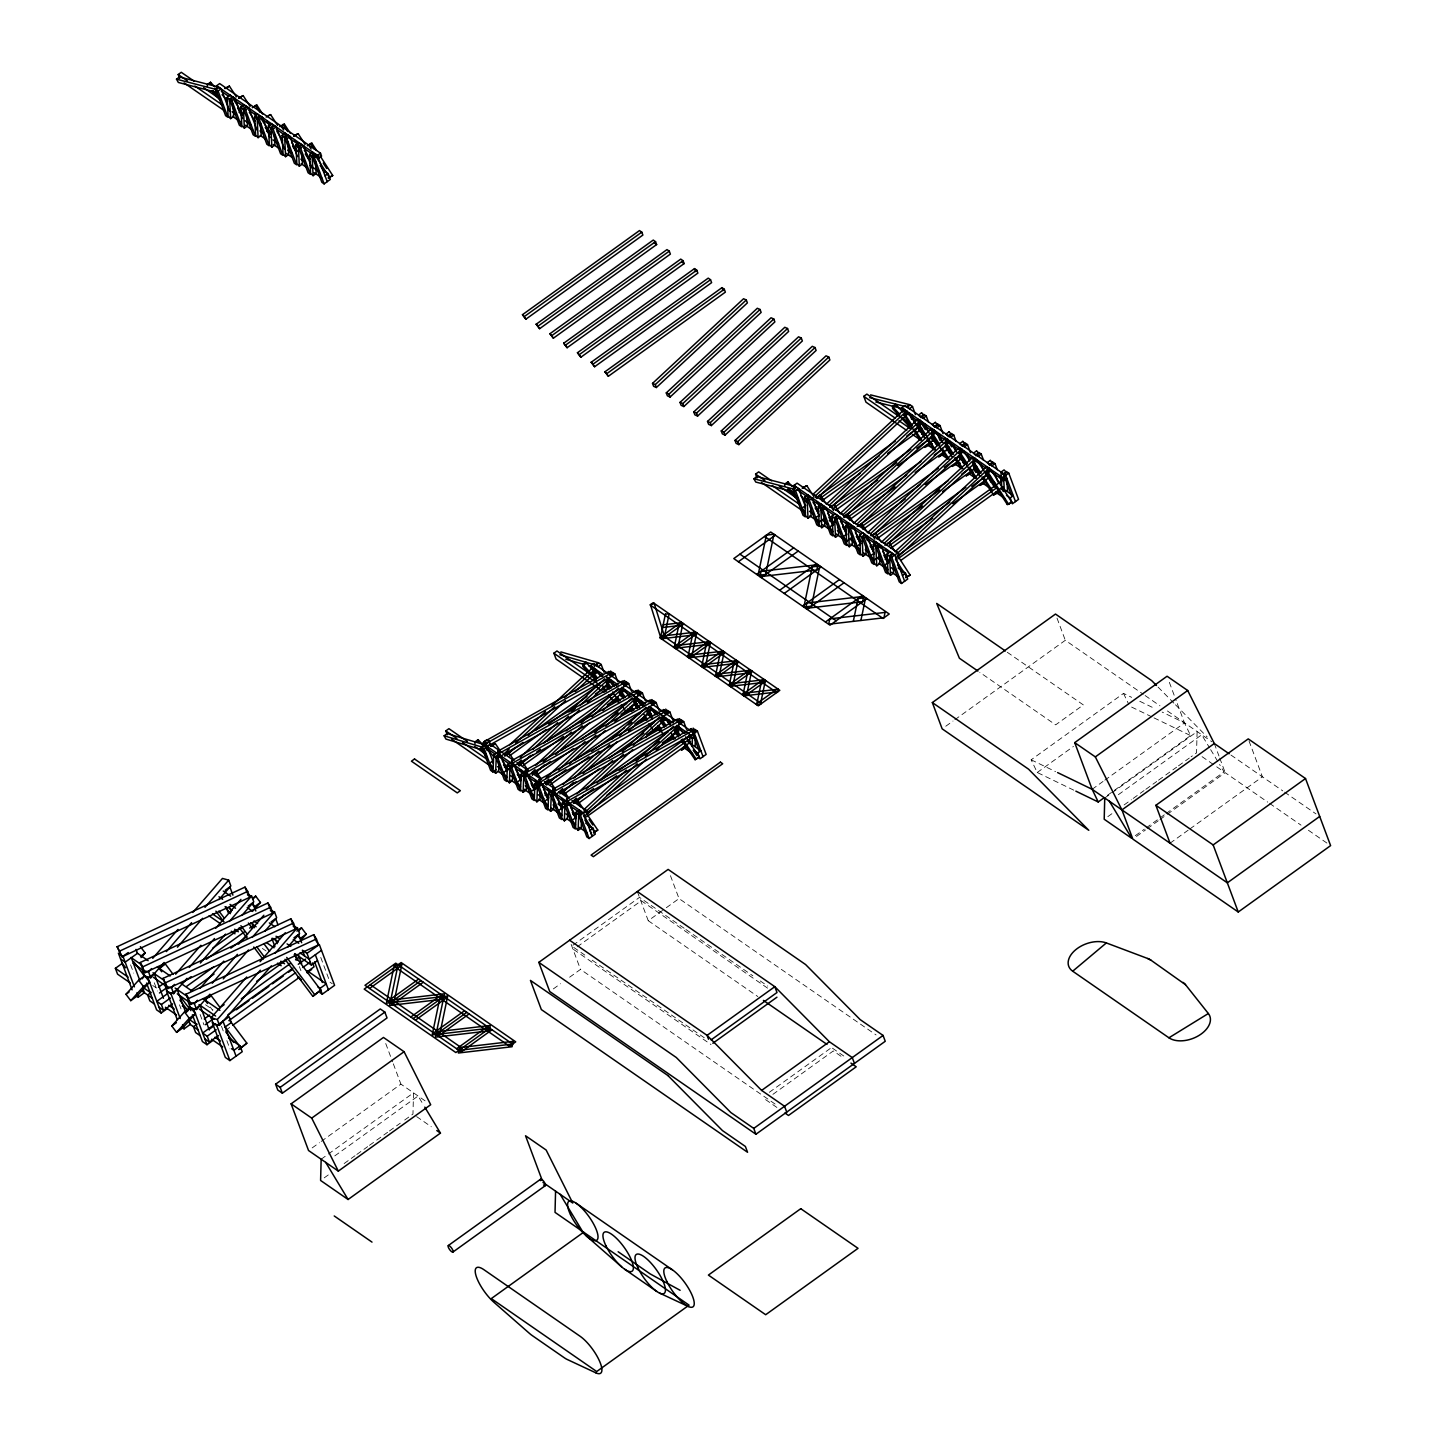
<?xml version="1.0" encoding="UTF-8"?>
<svg xmlns="http://www.w3.org/2000/svg" width="1446" height="1446" viewBox="0 0 1446 1446"><rect width="100%" height="100%" fill="white"/><g stroke="black" fill="none" stroke-linecap="round" stroke-linejoin="round"><path stroke-width="0.75" stroke-dasharray="5 3.75" d="M225.63 1030.383L231.053 1026.497M577.207 946.805L641.283 900.75L767.609 988.16M312.173 1147.907L319.421 1142.702M321.229 1141.4L400.904 1084.12L425.305 1100.984M553.33 988.919L560.578 983.714M569.634 977.207L580.497 969.398L777.912 1106.009M637.325 891.549L648.242 920.704L664.545 908.992M666.353 907.69L679.024 898.581L876.077 1034.938M321.157 1159.222L326.579 1155.318M328.387 1154.016L413.52 1092.833L412.96 1114.071L402.096 1121.879M334.785 1155.896L418.093 1096.014L423.678 1105.286M945.774 726.235L953.022 721.03M954.83 719.728L1065.304 640.307L1143.28 694.261M324.211 1177.857L329.652 1173.953M344.148 1163.542L355.011 1155.734M356.819 1154.432L367.682 1146.624M369.489 1145.322L374.93 1141.418M376.737 1140.117L387.6 1132.29M389.426 1130.989L400.289 1123.18M1073.818 790.185L1037.234 772.489L1031.161 759.801L1123.524 693.411L1131.658 697.352M1037.234 772.489L1073.456 746.443M1092.146 789.299L1103.009 781.473M1104.816 780.171L1184.509 722.892L1176.917 702.611M1107.275 795.463L1190.582 735.58L1184.509 722.892L1162.15 712.083M1104.744 798.011L1110.185 794.107M1111.992 792.806L1197.107 731.622L1196.565 752.86L1191.124 756.764M1118.391 794.667L1201.698 734.785L1209.525 747.781M1107.817 816.647L1113.257 812.742M1124.12 804.934L1131.368 799.728M1133.176 798.427L1144.039 790.601M1145.847 789.299L1156.71 781.491M1158.535 780.189L1163.958 776.285M1165.765 774.984L1176.628 767.175M1178.454 765.874L1189.317 758.066M769.308 1092.308L831.54 1047.555M772.905 1094.351L833.312 1050.935L843.886 1058.237M1135.309 835.68L1144.364 829.173M1146.172 827.871L1164.283 814.839M1166.109 813.538L1224.057 771.893L1219.574 764.464M1136.466 836.475L1145.521 829.95M1147.329 828.648L1158.192 820.84M1159.999 819.539L1165.44 815.634M1167.247 814.333L1225.196 772.67L1267.726 802.114M1170.049 843.199L1188.16 830.185M1189.968 828.883L1262.412 776.809L1248.241 738.888M1139.791 701.274L1154.016 708.16M1131.622 707.076L1151.956 716.909M1153.998 717.885L1190.582 735.58M1031.161 759.801L1055.544 771.604M1145.124 695.544L1159.981 705.829M1167.41 710.962L1211.947 741.798M1230.944 755.047L1282.747 790.872M1284.59 792.155L1316.005 813.899M1202.06 756.656L1214.893 765.549M1216.719 766.814L1224.057 771.893M1269.588 803.398L1301.02 825.142M1308.413 830.257L1326.904 843.054M1007.247 652.254L1083.361 704.925L1055.652 724.844L979.773 672.336M684.103 928.224L639.512 897.37L571.785 946.064L584.78 955.065M685.964 929.525L752.842 975.797M760.271 980.948L767.699 986.082M648.242 920.704L757.849 996.565M832.462 1048.187L845.639 1057.315M592.209 960.198L647.953 998.77M649.814 1000.054L705.54 1038.626M573.556 949.426L711.034 1044.572M765.585 1099.611L777.912 1108.16M329.995 982.159L332.291 983.75M262.359 948.413L266.046 950.962M416.629 1116.601L431.288 1126.759M205.531 1004.735L212.905 1009.814M152.734 985.485L156.439 988.052M1158.065 687.085L1173.917 703.19M1175.508 704.798L1207.193 736.972M210.176 1007.012L212.833 1010.537M1210.645 749.624L1218.472 762.602M1123.524 693.411L1128.73 704.292M1214.297 743.515L1218.978 756.005M1219.755 758.102L1225.196 772.67M1169.344 682.313L1176.158 700.587M1057.008 618.093L1065.304 640.307M670.456 875.661L679.024 898.581M571.152 944.401L580.497 969.398M385.739 1043.542L392.571 1061.798M393.33 1063.822L400.904 1084.12M320.759 957.451L329.218 980.099M299.394 966.615L300.931 970.736M221.473 1026.226L223.769 1032.39M226.859 1040.632L229.932 1048.856M200.09 1014.477L203.94 1024.78M179.485 1004.807L181.021 1008.91M154.27 982.774L157.343 990.998M130.592 964.843L133.665 973.086"/><path stroke-width="1.5" d="M321.157 1159.222L320.596 1180.46L348.088 1199.493L440.452 1133.104L424.799 1107.13M555.571 1191.143L555.029 1212.381L582.521 1231.414L560.162 1194.324M1104.744 798.011L1104.202 819.249L1131.694 838.282L1109.335 801.174M207.356 86.344L207.411 84.446L210.501 82.241L214.839 86.923M210.429 84.121L210.501 82.241M227.655 108.197L227.709 106.317M474.957 743.786L475.011 741.888L478.102 739.683L483.994 746.046M478.03 741.563L478.102 739.683M492.652 762.837L492.706 760.958M596.168 673.348L585.847 662.232L582.774 664.437L582.72 666.317L595.987 680.614M585.793 664.112L585.847 662.232M784.762 485.928L784.835 484.03L787.907 481.825L792.263 486.507M787.853 483.705L787.907 481.825M805.061 507.781L805.115 505.901M902.919 412.164L895.67 404.356L892.58 406.579L892.525 408.459L909.914 427.203M895.598 406.254L895.67 404.356M495.617 773.285L496.213 757.903L499.286 755.698L496.755 752.95L493.682 755.174L493.086 770.537L495.617 773.285L498.707 771.061L499.033 762.277M509.372 782.792L509.968 767.428L513.041 765.205L510.51 762.476L507.419 764.681L506.841 780.045L509.372 782.792L512.444 780.569L512.697 773.99M523.127 792.3L523.705 776.936L526.778 774.713L524.247 771.983L521.175 774.188L520.578 789.57L523.127 792.3L526.199 790.094L526.525 781.31M536.864 801.825L537.46 786.443L540.533 784.238L538.002 781.491L534.912 783.714L534.333 799.078L536.864 801.825L539.936 799.602L540.189 793.023M550.619 811.333L551.197 795.969L554.288 793.746L551.739 791.016L548.667 793.221L548.07 808.585L550.619 811.333L553.691 809.127L554.035 800.343M564.356 820.84L564.952 805.476L568.025 803.271L565.494 800.524L562.422 802.729L561.825 818.111L564.356 820.84L567.447 818.635L567.7 812.037M578.111 830.365L578.707 814.984L581.78 812.779L579.25 810.031L576.159 812.254L575.58 827.618L578.111 830.365L581.184 828.142L581.527 819.358M606.995 688.658L607.338 679.873M620.84 695.978L621.093 689.38M623.371 698.707L623.533 694.315M637.126 708.233L637.288 703.841M650.863 717.74L651.025 713.348M678.355 736.773L678.789 725.784M689.579 743.533L689.905 734.767M692.11 746.281L692.453 737.496M695.11 746.263L695.436 737.478M398.066 964.771L389.625 1005.44L443.326 999.168M393.981 1002.313L401.861 964.319L394.27 965.205L386.389 1003.199L447.682 996.041L439.819 1034.017M440.09 996.927L432.209 1034.902L489.724 1028.196L455.851 1052.543L364.193 989.1L401.138 962.548L515.716 1041.843L509.552 1046.253L394.975 966.976M853.303 621.364L858.038 598.572L865.63 597.686L860.894 620.479M152.734 958.337L177.966 929.435M192.806 912.426L222.467 878.427L228.685 880.144L230.854 885.964L218.979 899.575M164.085 962.494L150.746 977.785L148.577 971.965L151.541 968.567M166.38 951.558L191.595 922.656M204.952 907.347L228.685 880.144M177.442 947.184L202.657 918.282M175.653 974.188L200.886 945.286M215.707 928.278L240.94 899.376M187.004 978.346L173.647 993.655L171.496 987.817L174.46 984.419M189.299 967.41L214.514 938.508M229.354 921.5L251.604 895.996L247.465 894.857M200.361 963.036L225.576 934.134M241.898 915.426L253.773 901.834L251.604 895.996M200.054 988.341L223.787 961.138M238.626 944.148L263.859 915.228M209.923 994.197L196.566 1009.507L194.397 1003.669L197.361 1000.27M212.201 983.262L237.433 954.36M252.255 937.37L274.523 911.848L270.366 910.709M223.262 978.906L248.495 949.986M264.817 931.278L276.674 917.686L274.523 911.848M271.396 965.856L219.485 1025.359L213.267 1023.641L211.098 1017.803L246.706 977.008M260.063 961.698L285.278 932.797M219.485 1025.359L217.316 1019.538L260.334 970.212M275.174 953.221L297.424 927.717L293.285 926.561M287.718 947.148L299.593 933.538L297.424 927.717M141.057 957.559L145.178 953.004L140.389 946.642M125.965 994.288L138.671 980.189L144.835 975.761L149.625 982.141L136.9 996.222L130.755 1000.65L125.965 994.288L129.037 992.064M142.015 978.906L144.835 975.761M130.755 1000.65L143.461 986.57L149.625 982.141M173.159 974.387L165.206 963.795L160.434 967.898M252.851 899.231L255.671 896.104L260.461 902.467L253.393 910.293M171.785 1025.991L184.51 1011.911L190.655 1007.482L195.445 1013.845L182.738 1027.943L176.575 1032.372L171.785 1025.991L176.412 1022.683M186.426 1012.182L190.655 1007.482M176.575 1032.372L189.281 1018.273L195.445 1013.845M209.327 997.397L211.026 995.517L220.316 1007.88M298.671 930.935L301.491 927.808L306.281 934.17L300.623 940.442M246.832 1043.181L238.97 1049.489L246.832 1043.181L229.589 1020.225M285.025 959.294L312.86 996.366L320.723 990.058L294.207 954.758M320.723 990.058L312.86 996.366M652.526 383.389L743.551 298.744L746.299 299.973L747.383 302.883L656.357 387.528L653.61 386.299L652.526 383.389L655.273 384.6L656.357 387.528M655.273 384.6L746.299 299.973M666.281 392.896L757.306 308.269L760.036 309.48L761.138 312.408L670.094 397.035L667.365 395.806L666.281 392.896L669.01 394.107L670.094 397.035M669.01 394.107L760.036 309.48M680.018 402.404L771.061 317.777L773.791 319.006L774.875 321.916L683.85 406.543L681.12 405.332L680.018 402.404L682.765 403.633L683.85 406.543M682.765 403.633L773.791 319.006M693.773 411.929L784.798 327.284L787.546 328.513L788.63 331.441L697.605 416.068L694.857 414.839L693.773 411.929L696.52 413.14L697.605 416.068M696.52 413.14L787.546 328.513M707.528 421.437L798.554 336.81L801.283 338.021L802.367 340.949L711.342 425.576L708.612 424.347L707.528 421.437L710.257 422.666L711.342 425.576M710.257 422.666L801.283 338.021M721.265 430.944L812.29 346.317L815.038 347.546L816.122 350.456L725.097 435.083L722.349 433.872L721.265 430.944L724.012 432.173L725.097 435.083M724.012 432.173L815.038 347.546M735.02 440.47L826.046 355.824L828.793 357.054L829.877 359.982L738.852 444.609L736.104 443.38L735.02 440.47L737.749 441.681L738.852 444.609M737.749 441.681L828.793 357.054M509.733 744.798L545.485 711.559M551.992 705.503L592.625 667.727L595.372 668.938L596.457 671.866L575.327 691.513M504.347 753.583L509.209 749.046M515.716 742.991L554.722 706.733M564.482 697.659L595.372 668.938M507.058 754.993L515.174 747.419M528.188 735.345L565.567 700.587M520.235 757.343L557.614 722.584M568.983 711.992L604.753 678.752M521.337 760.072L518.084 763.09L519.168 766.019L530.555 755.427M532.724 749.48L568.477 716.24M579.864 705.666L609.109 678.463L610.194 681.373L587.438 702.539M543.551 743.334L579.322 710.094M812.923 494.369L903.949 409.742L906.696 410.971L907.781 413.881L816.755 498.509L815.671 495.598L812.923 494.369L814.008 497.297M815.671 495.598L906.696 410.971M535.598 765.332L571.369 732.092M581.111 723.018L618.508 688.26M531.839 772.598L535.092 769.579M543.208 762.024L582.232 725.747M591.974 716.692L622.865 687.971L623.949 690.899L602.819 710.546M534.55 774.008L544.292 764.952M555.68 754.36L589.805 722.62M920.433 420.479L829.408 505.106L826.678 503.895L917.704 419.268L920.433 420.479L921.518 423.407L832.119 506.516M546.1 777.876L585.106 741.599M594.866 732.544L632.245 697.785M548.829 779.087L545.576 782.123L546.678 785.033L556.421 775.978M558.59 770.031L595.969 735.273M605.729 726.199L636.62 697.478L637.704 700.406L614.948 721.572M569.435 763.886L605.187 730.628M843.163 514.631L934.188 429.986L935.273 432.914L844.247 517.541L843.163 514.631L840.415 513.402L931.441 428.775L934.188 429.986M563.09 784.365L598.861 751.125M611.857 739.033L646 707.293M559.331 791.631L562.584 788.612M573.954 778.038L609.724 744.78M619.484 735.707L650.357 707.004L651.441 709.914L628.685 731.08M562.042 793.041L573.429 782.467M583.172 773.393L617.315 741.653M947.925 439.512L856.9 524.139L854.17 522.91L945.196 438.283L947.925 439.512L949.01 442.422L859.611 525.549M576.846 793.872L612.598 760.632M622.358 751.559L659.738 716.8M573.086 801.138L576.339 798.12M586.082 789.064L623.479 754.288M633.221 745.232L664.112 716.511L665.196 719.439L645.693 737.568M575.797 802.548L583.913 794.993M596.927 782.901L632.679 749.661M961.68 449.019L870.655 533.646L867.907 532.435L958.951 447.808L961.68 449.019L962.765 451.947L874.993 533.556M626.353 770.14L584.094 809.435L586.823 810.664L587.907 813.574L646.434 759.168M636.113 761.084L673.493 726.326M586.823 810.664L637.216 763.813M645.35 756.258L677.849 726.037L678.933 728.947M656.177 750.113L677.324 730.465M975.435 458.527L884.41 543.172L881.662 541.943L972.688 457.316L975.435 458.527L976.52 461.455M887.121 544.582L974.893 462.973M986.443 466.823L895.417 551.45L898.147 552.679L899.231 555.607L990.257 470.962L989.172 468.052L986.443 466.823L987.528 469.751M898.147 552.679L989.172 468.052M1072.697 971.206L1106.353 942.937L1147.672 958.499A23.931 14.966 -20.5 0 1 1150.962 960.198L1185.503 984.69L1208.35 1013.519A23.931 14.966 -20.5 0 1 1199.132 1035.372A23.931 14.966 -20.5 0 1 1168.928 1037.794L1072.697 971.206A23.931 14.966 -20.5 0 1 1075.553 949.859A23.931 14.966 -20.5 0 1 1106.353 942.937M176.502 79.168L179.575 76.963L218.129 86.977L215.056 89.182L176.502 79.168L178.328 82.458L216.882 92.472L215.056 89.182M753.908 478.753L756.981 476.547L795.535 486.561L792.462 488.766L753.908 478.753L755.752 482.042L794.306 492.056L792.462 488.766M444.139 735.797L447.212 733.592L484.302 744.654L481.229 746.877L444.139 735.797L445.928 739.087L483.018 750.149L481.229 746.877M179.647 78.409L178.201 74.523L181.274 72.3L194.288 81.283M217.677 88.712L216.593 85.802L219.665 83.579L320.488 153.186L321.572 156.114L318.481 158.319L303.823 148.197M215.797 89.453L218.093 91.044L227.908 117.271L225.612 115.68L215.797 89.453L218.888 87.248L221.166 88.839L229.48 111.035M218.093 91.044L221.166 88.839M229.39 86.109L224.961 88.513L229.39 86.109L236.349 96.882M230.619 118.626L228.088 116.023L227.167 97.352L230.239 95.129L232.788 97.75L229.697 99.955L230.619 118.626L233.692 116.421L233.077 103.967M229.553 98.979L231.848 100.551L241.645 126.796L239.367 125.206L229.553 98.979L232.625 96.755L234.921 98.346L242.458 118.518M231.848 100.551L234.921 98.346M243.145 95.617L238.698 98.021L243.145 95.617L250.104 106.389M244.374 128.152L241.825 125.531L240.922 106.859L243.994 104.654L246.525 107.257L243.452 109.462L244.374 128.152L247.447 125.929L246.941 115.553M243.308 108.486L245.585 110.077L255.4 136.304L253.104 134.713L243.308 108.486L246.38 106.281L248.676 107.854L256.972 130.05M245.585 110.077L248.676 107.854M256.9 105.124L252.454 107.546L256.9 105.124L262.684 114.107M258.111 137.659L255.581 135.056L254.659 116.385L257.731 114.162L260.28 116.764L257.189 118.988L258.111 137.659L261.202 135.436L260.587 123M257.045 117.994L259.34 119.584L269.155 145.811L266.859 144.239L257.045 117.994L260.135 115.788L262.413 117.379L269.968 137.551M259.34 119.584L262.413 117.379M277.596 125.422L270.637 114.65L266.191 117.054M271.866 147.167L269.336 144.564L268.414 125.892L271.486 123.669L274.017 126.29L270.944 128.495L271.866 147.167L274.939 144.962L274.433 134.586M270.8 127.519L273.095 129.11L282.892 155.337L280.596 153.746L270.8 127.519L273.872 125.296L276.168 126.887L284.464 149.083M273.095 129.11L276.168 126.887M284.392 124.157L279.946 126.561L284.392 124.157L290.176 133.14M285.603 156.692L283.073 154.089L282.151 135.4L285.242 133.195L287.772 135.797L284.699 138.003L285.603 156.692L288.694 154.469L288.079 142.015M284.537 137.027L286.832 138.617L296.647 164.844L294.351 163.253L284.537 137.027L287.627 134.821L289.923 136.394L297.46 156.584M286.832 138.617L289.923 136.394M298.129 133.665L293.701 136.087L298.129 133.665L305.088 144.455M299.358 166.2L296.828 163.597L295.906 144.925L298.979 142.702L301.527 145.305L298.436 147.528L299.358 166.2L302.431 163.994L301.925 153.619M298.292 146.534L300.587 148.125L310.384 174.351L308.106 172.779L298.292 146.534L301.364 144.329L303.66 145.919L311.956 168.116M300.587 148.125L303.66 145.919M311.884 143.19L307.438 145.594L311.884 143.19L316.511 150.366M313.113 175.707L310.565 173.104L309.661 154.433L312.734 152.228L315.264 154.83L312.191 157.036L313.113 175.707L316.186 173.502L315.571 161.048M322.53 169.76L328.115 173.61L330.284 179.449L324.139 183.877L321.843 182.286L312.047 156.06L315.12 153.836L317.415 155.427L327.212 181.654M312.047 156.06L314.324 157.65L320.488 153.186M325.025 175.816L328.115 173.61M332.725 175.526L328.296 177.93L332.725 175.526L320 155.752M522.512 314.668L639.494 230.565L641.789 232.155L642.874 235.065L525.892 319.168L522.512 314.668L525.892 319.168M524.79 316.24L641.789 232.155M536.249 324.175L653.249 240.072L655.544 241.663L656.629 244.573L539.629 328.676L536.249 324.175L539.629 328.676M538.545 325.766L655.544 241.663M550.004 333.683L666.986 249.598L669.281 251.17L670.384 254.098L553.384 338.183L550.004 333.683L553.384 338.183M552.282 335.273L669.281 251.17M563.741 343.208L680.741 259.105L683.036 260.696L684.121 263.606L567.121 347.709L563.741 343.208L567.121 347.709M566.037 344.781L683.036 260.696M577.496 352.716L694.496 268.613L696.773 270.203L697.876 273.113L580.876 357.216L577.496 352.716L580.876 357.216M579.792 354.306L696.773 270.203M591.251 362.223L708.233 278.138L710.528 279.711L711.613 282.639L594.631 366.724L591.251 362.223L594.631 366.724M593.529 363.814L710.528 279.711M604.988 371.749L721.988 287.646L724.283 289.236L725.368 292.146L608.368 376.249L604.988 371.749L608.368 376.249M607.284 373.321L724.283 289.236M757.053 477.993L755.607 474.107L758.68 471.884L771.694 480.867M132.128 989.859L118.391 953.149L122.982 956.33L128.26 952.534M130.285 982.955L117.578 974.17L115.391 968.332L121.554 963.904L123.181 965.024M447.284 734.785L445.82 730.899L448.911 728.676L467.383 741.437M225.215 890.23L229.842 886.904L232.914 895.146M795.101 488.296L793.999 485.386L797.089 483.163L897.894 552.77L898.978 555.698L895.905 557.903M985.359 467.781L902.991 410.736L901.906 407.826L904.979 405.603L1005.657 475.318L1015.472 501.563L1012.381 503.786L1010.194 497.948L1006.488 495.382M140.551 956.312L145.178 953.004M793.221 489.037L795.517 490.628L805.314 516.855L803.018 515.264L793.221 489.037L796.294 486.832M795.517 490.628L798.59 488.423L805.386 506.57M912.498 406.525L909.426 408.748L907.13 407.157L910.221 404.952L912.498 406.525L915.517 414.604M920.18 440.217L903.949 415.074L907.022 412.869L908.395 412.67L924.627 437.813M806.814 485.675L802.367 488.097L806.814 485.675L812.598 494.659M903.949 415.074L908.395 412.67M808.025 518.21L805.494 515.607L804.572 496.936L807.663 494.713L810.194 497.334L807.121 499.539L808.025 518.21L811.116 516.005L810.7 507.709M806.958 498.563L809.254 500.135L819.069 526.38L816.773 524.79L806.958 498.563L810.049 496.34M252.598 898.309L255.671 896.104M809.254 500.135L812.345 497.93L819.123 516.095M926.253 416.05L923.181 418.256L920.885 416.665L923.958 414.46L926.253 416.05L928.513 422.105M165.206 963.795L159.042 968.224L161.699 971.766M820.569 495.201L816.122 497.605L820.569 495.201L826.353 504.184M143.497 974.839L148.07 978.02L154.234 973.592L163.47 998.282M248.134 906.082L252.761 902.774L255.834 910.998M805.693 505.485L802.042 508.106L805.422 512.607L803.126 511.016M818.49 496.285L895.273 441.102M924.645 435.373L917.686 424.6L920.759 422.377L922.132 422.178L929.091 432.95M917.686 424.6L922.132 422.178M820.786 497.876L879.295 455.815M906.714 436.114L919.511 426.913M260.461 902.467L254.297 906.895L251.911 903.714M487.157 750.619L483.886 741.87L486.959 739.665L489.254 741.238L490.339 744.166L484.175 748.594L481.898 747.004L484.97 744.78M483.777 746.281L482.693 743.352L485.766 741.147M591.667 668.721L590.583 665.793L593.673 663.587L633.926 691.477M821.87 500.786L860.262 473.185M887.681 453.484L920.596 429.824M738.364 561.753L775.309 535.183M483.886 741.87L486.163 743.461L489.254 741.238M821.78 527.736L819.249 525.115L818.328 506.443L821.4 504.238L823.949 506.841L820.858 509.046L821.78 527.736L824.853 525.513L824.347 515.138M135.96 995.571L138.256 997.162L144.401 992.733L142.865 988.612M601.175 664.491L598.102 666.696L595.806 665.124L598.879 662.901L601.175 664.491L604.085 672.263M820.713 508.07L823.009 509.661L832.806 535.888L830.528 534.297L820.713 508.07L823.786 505.865M596.385 678.807L592.643 673.312L595.716 671.107L596.927 670.637L600.668 676.132M495.345 743.66L491.062 746.335L495.345 743.66L500.334 750.98M592.643 673.312L596.927 670.637M151.234 992.408L147.637 994.993L149.806 1000.831L154.397 1004.012M158.464 987.22L163.868 983.334M212.598 948.305L241.482 927.537M823.009 509.661L826.082 507.438L832.878 525.603M940.008 425.558L936.918 427.781L934.622 426.19L937.713 423.967L940.008 425.558L943.009 433.637M819.448 514.993L815.797 517.614L819.177 522.133L824.654 518.174M834.071 504.473L910.853 449.29M947.672 459.25L931.441 434.107L935.887 431.703L942.846 442.476M834.306 504.708L829.859 507.13L834.306 504.708L840.108 513.692M931.441 434.107L935.887 431.703M834.541 507.383L896.683 462.702M916.8 448.242L933.248 436.421M159.44 992.986L166.652 987.799M206.362 959.258L244.266 932.001M249.67 928.115L253.285 925.53M607.591 673.276L610.664 671.071L613.212 673.818L610.122 676.023M835.625 510.293L877.668 480.072M897.785 465.63L934.333 439.349M681.301 622.16L659.756 637.65L758.282 705.829L779.828 690.338L653.194 602.711L650.122 604.934L776.755 692.562M495.635 756.511L497.93 758.102L506.66 781.436L504.365 779.846L495.635 756.511L498.725 754.306M167.628 993.565L156.801 1001.337L161.374 1004.518L163.561 1010.356L172.58 1003.867M182.069 983.19L191.089 976.701M230.8 948.16L247.031 936.484M835.535 537.243L832.986 534.64L832.083 515.969L835.155 513.746L837.686 516.349L834.613 518.572L835.535 537.243L838.608 535.02L838.102 524.645M493.285 760.542L489.634 763.163L493.014 767.681L490.718 766.091M535.327 730.32L599.313 684.338M662.051 639.24L683.596 623.75M497.93 758.102L501.003 755.897L506.823 771.441M614.93 673.999L611.839 676.222L609.561 674.631L612.634 672.426L614.93 673.999L617.84 681.789M177.189 1019.52L166.398 990.691L170.989 993.872L177.153 989.444L185.612 1012.092M271.053 921.952L275.662 918.626L277.975 924.807M834.469 517.578L836.746 519.168L846.561 545.395L844.265 543.823L834.469 517.578L837.541 515.372M508.377 752.932L523 742.413M548.594 724.03L586.986 696.43M756.71 574.424L793.655 547.871M610.14 688.314L606.398 682.819L609.471 680.614L610.664 680.162L614.405 685.639M509.082 753.167L504.817 755.842L509.082 753.167L514.071 760.506M606.398 682.819L610.664 680.162M161.374 1004.518L170.411 998.029M186.642 986.353L213.719 966.886M836.746 519.168L839.837 516.963L846.615 535.11M953.745 435.065L950.673 437.288L948.377 435.698L951.45 433.493L953.745 435.065L956.005 441.12M509.462 755.842L546.028 729.561M571.622 711.179L575.273 708.54M595.39 694.08L608.188 684.898M853.845 523.217L848.061 514.234L843.614 516.638L920.939 461.437M952.137 454.406L945.178 443.633L948.269 441.41L949.624 441.211L956.583 451.983M833.203 524.5L829.534 527.139L832.914 531.64L830.637 530.049M945.178 443.633L949.624 441.211M761.283 577.605L798.228 551.053M481.898 747.004L490.61 770.338L492.905 771.929L495.978 769.706M848.278 516.891L906.787 474.848M934.206 455.129L941.509 449.887M190.637 990.89L214.098 974.026M146.57 983.081L156.584 1009.832L161.157 1013.013L167.32 1008.585M621.346 682.801L624.419 680.578L626.949 683.325L623.877 685.531M849.38 519.819L895.074 486.959M915.191 472.499L948.088 448.856M673.511 647.175L695.056 631.667M509.39 766.037L511.685 767.609L520.397 790.944L518.102 789.353L509.39 766.037L512.462 763.813M623.298 684.139L626.371 681.934L628.667 683.524L631.577 691.296M849.272 546.751L846.741 544.148L845.82 525.476L848.91 523.253L851.441 525.874L848.35 528.079L849.272 546.751L852.363 544.546L851.839 534.17M508.865 768.748L503.389 772.688L506.769 777.189L504.473 775.598M547.257 741.147L613.068 693.845M675.788 648.748L697.352 633.258M511.685 767.609L514.758 765.404L520.578 780.948M625.594 685.729L628.667 683.524M848.206 527.103L850.501 528.676L860.316 554.921L858.02 553.33L848.206 527.103L851.296 524.88L852.797 528.929M522.133 762.44L533.086 754.559M536.755 751.938L540.406 749.299M566.001 730.899L597.071 708.576M619.015 692.797L622.666 690.176L630.113 695.327M623.895 697.84L620.135 692.345L624.419 689.67L629.408 696.99M620.135 692.345L624.419 689.67M522.837 762.693L518.572 765.35L522.837 762.693L527.826 770.013M850.501 528.676L853.574 526.471L860.37 544.636M967.501 444.591L964.41 446.796L962.132 445.223L965.205 443L967.501 444.591L970.519 452.652M523.217 765.368L563.434 736.448M607.302 704.907L616.448 698.346M861.798 523.741L857.351 526.145L861.798 523.741L867.6 532.724M975.164 478.283L958.933 453.14L963.379 450.718L969.182 459.701M846.94 534.026L843.289 536.647L846.669 541.147L852.146 537.207M861.563 523.506L938.346 468.323M613.809 702.16L616.882 699.936L612.616 702.611L613.809 702.16L608.82 694.821M958.933 453.14L963.379 450.718M296.882 931.134L301.491 927.808M862.033 526.416L920.524 484.356M944.292 467.275L960.74 455.454M211.026 995.517L204.88 999.945L207.519 1003.47M635.083 692.309L638.174 690.104L640.705 692.833L637.632 695.056M190.854 1010.664L189.318 1006.561L193.909 1009.724L200.054 1005.295L209.29 1030.004M293.954 937.803L298.581 934.478L301.654 942.72M863.117 529.326L905.16 499.105M925.277 484.645L961.843 458.364M687.248 656.683L708.793 641.193M779.611 590.293L816.556 563.723M523.127 775.544L525.422 777.135L534.152 800.469L531.857 798.879L523.127 775.544L526.217 773.339M863.027 556.276L860.497 553.655L859.575 534.984L862.647 532.779L865.178 535.381L862.105 537.587L863.027 556.276L866.1 554.053L865.702 545.757M520.777 779.575L517.126 782.196L520.506 786.696L518.228 785.124M560.994 750.655L626.805 703.352M689.543 658.273L711.089 642.783M306.281 934.17L300.117 938.599L297.731 935.417M525.422 777.135L528.495 774.911L534.315 790.474M642.422 693.032L639.349 695.237L637.053 693.664L640.126 691.441L642.422 693.032L645.332 700.804M861.961 536.611L864.256 538.201L874.053 564.428L871.757 562.837L861.961 536.611L865.033 534.405L867.293 540.461M539.521 769.326L550.492 761.446M581.581 739.105L618.129 712.824M637.632 707.347L633.89 701.852L638.156 699.177L643.163 706.516M784.202 593.456L821.147 566.904M536.593 772.2L532.309 774.875L536.593 772.2L541.581 779.521M633.89 701.852L638.156 699.177M864.256 538.201L867.329 535.978L874.125 554.143M981.238 454.098L978.165 456.321L975.869 454.731L978.96 452.508L981.238 454.098L983.515 460.153M181.78 1027.275L184.076 1028.865L190.239 1024.437L188.685 1020.316M536.972 774.875L573.52 748.594M621.057 714.432L635.68 703.913M626.371 712.137L630.637 709.462L626.371 712.137L621.364 704.798M860.695 543.533L857.044 546.172L860.424 550.673L858.129 549.082M875.318 533.032L948.431 480.47M979.647 473.42L972.688 462.648L975.761 460.443L977.135 460.244L994.523 487.175M875.553 533.249L871.107 535.671L875.553 533.249L881.337 542.232M972.688 462.648L977.135 460.244M875.788 535.924L939.755 489.941M961.698 474.161L969.019 468.902M197.072 1024.111L193.457 1026.714L195.644 1032.552L200.217 1035.716M204.284 1018.924L209.706 1015.038M220.533 1007.247L224.148 1004.663M256.629 981.31L287.302 959.258M648.838 701.816L651.911 699.611L654.442 702.358L651.369 704.564M876.872 538.834L922.566 505.992M942.684 491.532L975.58 467.889M701.003 666.19L722.548 650.7M536.882 785.051L539.177 786.642L547.889 809.977L545.612 808.386L536.882 785.051L539.954 782.846M650.79 703.172L653.881 700.967L656.159 702.539L659.069 710.329M205.26 1024.69L212.472 1019.502M241.355 998.752L290.086 963.723M295.508 959.837L299.105 957.234M876.782 565.784L874.234 563.181L873.312 544.509L876.403 542.286L878.933 544.889L875.86 547.112L876.782 565.784L879.855 563.579L879.349 553.203M536.358 787.763L530.881 791.703L534.261 796.222L531.965 794.631M574.749 760.18L640.56 712.878M703.298 667.781L724.844 652.291M304.6 956.023L302.413 950.185L307.004 953.348L319.313 944.509L334.586 985.341L322.259 994.179L319.964 992.607M539.177 786.642L542.25 784.437L548.07 799.981M653.086 704.762L656.159 702.539M875.698 546.118L877.993 547.709L887.808 573.935L885.512 572.363L875.698 546.118L878.788 543.913L880.289 547.944M549.625 781.473L566.073 769.652M591.667 751.251L624.564 727.591M628.233 724.97L631.884 722.349M652.634 718.698L647.645 711.378L651.911 708.703L655.653 714.197M550.33 781.708L546.064 784.383L550.33 781.708L555.318 789.046M647.645 711.378L651.911 708.703M215.255 1023.967L202.621 1033.059L207.212 1036.222L209.381 1042.06L218.418 1035.571M227.89 1014.893L292.869 968.187M298.274 964.301L305.504 959.114M877.993 547.709L881.084 545.504L887.862 563.651M994.993 463.624L991.92 465.829L989.624 464.238L992.697 462.033L994.993 463.624L997.252 469.661M209.254 1029.227L212.851 1026.642M236.313 1009.778L248.947 1000.686M252.562 998.102L268.811 986.425M272.408 983.822L283.235 976.05M288.658 972.146L292.273 969.561M550.709 784.383L589.1 756.8M634.794 723.94L649.417 713.438M228.504 1037.921L240.036 1045.892L242.223 1051.73L229.896 1060.587L225.323 1057.406L212.237 1022.412L216.81 1025.575L229.137 1016.737L231.306 1022.557L225.16 1026.985M321.5 950.329L309.173 959.186L299.973 952.824M874.432 553.041L870.781 555.68L874.161 560.18L879.656 556.24M889.073 542.539L965.838 487.356M986.425 472.173L990.872 469.751L1011.748 502.069L1008.675 504.293L1007.302 504.491L986.425 472.173L990.872 469.751M895.092 551.757L889.308 542.774L884.862 545.178M802.53 606.145L839.475 579.593M889.525 545.431L949.859 502.069M971.784 486.308L988.251 474.487M207.212 1036.222L216.231 1029.733M228.866 1020.659L295.635 972.652M302.865 967.464L310.077 962.277M890.628 548.359L932.67 518.138M952.769 503.678L989.335 477.397M294.785 953.565L311.36 965.024L317.524 960.596M714.74 675.716L736.303 660.226M807.103 609.308L844.048 582.756M982.882 483.253L979.81 485.458L984.256 483.054L982.882 483.253L991.992 489.634M550.637 794.577L552.914 796.15L561.644 819.484L559.349 817.912L550.637 794.577L553.71 792.354M890.519 575.291L887.989 572.688L887.067 554.017L890.14 551.812L892.688 554.414L889.597 556.62L890.519 575.291L893.592 573.086L893.194 564.79M1000.975 472.137L1004.066 469.914L1006.597 472.517L1003.524 474.74L1000.975 472.137L1001.807 488.73M665.124 714.071L668.197 711.866L665.666 709.118M232.842 1025.196L299.629 977.189M306.841 972.001L314.071 966.814L312.607 962.928M548.287 798.59L544.618 801.229L547.998 805.729L545.72 804.139M588.504 769.688L654.315 722.385M717.035 677.288L738.581 661.798M192.39 1014.785L202.404 1041.554L206.995 1044.717L213.14 1040.289M307.04 972.797L311.667 969.471M552.914 796.15L556.005 793.944L561.807 809.507M669.914 712.065L666.841 714.27L664.545 712.679L667.618 710.474L669.914 712.065L673.547 721.789M898.093 568.061L905.521 573.194L907.708 579.033L901.545 583.461L899.267 581.87L889.453 555.644L892.525 553.42M1011.676 495.942L1003.361 473.764L1006.452 471.541L1008.748 473.131L1018.544 499.358L1015.472 501.563M561.536 792.3L576.159 781.78M609.073 758.138L643.795 733.176M665.124 726.38L661.382 720.885L665.666 718.21L670.655 725.53M569.073 798.554L564.085 791.233L559.801 793.89M661.382 720.885L665.666 718.21M889.453 555.644L891.748 557.234L897.894 552.77M901.906 407.826L1002.566 477.541L1008.748 473.131M564.464 793.908L599.186 768.929M646.724 734.767L657.695 726.886M653.863 731.152L658.129 728.477L653.863 731.152L648.874 723.831M888.187 562.566L884.536 565.187L887.916 569.688L885.621 568.115M897.333 555.987L1001.536 481.102M990.853 471.577L1003.669 480.452L1006.741 478.228M897.785 558.897L996.511 487.935M676.33 720.849L679.403 718.644L681.952 721.373L678.861 723.596M900.713 560.488L1003.072 486.904M728.495 685.223L750.04 669.733M993.547 494.966L997.993 492.562L993.547 494.966L981.961 477.017M564.374 804.084L566.669 805.675L575.4 829.01L573.104 827.419L564.374 804.084L567.465 801.879M678.301 722.205L681.373 719.981L683.669 721.572L686.579 729.344M563.85 806.796L558.373 810.736L561.753 815.237L559.457 813.664M600.415 780.515L668.052 731.893M730.79 686.814L752.336 671.324M566.669 805.675L569.742 803.452L575.562 819.014M680.578 723.795L683.669 721.572M577.117 800.506L593.565 788.666M619.159 770.284L659.376 741.364M825.449 621.997L862.394 595.445M678.879 735.887L675.137 730.393L678.21 728.188L679.403 727.718L683.145 733.212M577.822 800.741L573.556 803.416L577.822 800.741L584.057 809.905M675.137 730.393L679.403 727.718M240.036 1045.892L233.872 1050.32L231.577 1048.73M317.795 986.768L320.09 988.359L326.236 983.931L307.311 970.826M578.201 803.416L616.592 775.815M662.304 742.973L676.927 732.453M866.967 598.608L830.022 625.178L733.791 558.572L770.736 532.02L889.218 614.008L883.054 618.436L764.572 536.448M902.449 575.4L905.521 573.194M742.25 694.731L763.795 679.24M1007.302 504.491L1011.748 502.069M585.72 823.154L593.113 828.251L595.3 834.089L589.137 838.517L586.841 836.927L578.129 813.592L581.202 811.387M910.149 575.11L905.702 577.514L910.149 575.11L897.406 555.336M692.616 733.104L695.689 730.899L693.158 728.151M575.779 817.623L572.128 820.262L575.508 824.762L573.212 823.172M606.85 795.282L689.109 736.159M744.527 696.321L766.091 680.831M578.129 813.592L580.424 815.183L586.57 810.754L587.654 813.664L584.582 815.887M676.62 725.368L691.26 735.508L697.406 731.08L706.136 754.414L699.972 758.843L697.785 753.005L694.098 750.456M587.203 812.634L689.579 739.051M688.676 735.887L692.345 738.436L695.418 736.213L692.345 738.436L690.049 736.845M586.48 816.863L690.664 741.979M755.987 704.256L777.55 688.766M369.561 988.486L400.361 966.344M593.113 828.251L590.04 830.474L592.227 836.312L583.497 812.977L482.693 743.352M681.373 739.557L695.11 759.692L699.376 757.017L685.639 736.882M597.776 830.058L593.511 832.733L597.776 830.058L586.552 813.574M695.11 759.692L699.376 757.017M387.889 1001.174L418.689 979.032M275.59 1084.193L380.28 1008.947L384.853 1012.11L387.04 1017.948L282.368 1093.194L277.777 1090.013L275.59 1084.193L280.181 1087.356L282.368 1093.194M390.185 1002.747L420.967 980.623M392.481 1004.337L423.262 982.214M280.181 1087.356L384.853 1012.11M410.809 1017.026L441.59 994.884M291.098 1103.84L383.461 1037.451L404.085 1051.712L430.691 1104.726L338.328 1171.115L308.54 1150.51L291.098 1103.84L311.721 1118.12L338.328 1171.115M413.104 1018.617L443.886 996.475M415.4 1020.189L446.181 998.065M311.721 1118.12L404.085 1051.712M433.728 1032.878L464.509 1010.754M436.023 1034.468L466.805 1012.327M538.816 962.367L668.124 869.408L805.603 964.554L860.153 1019.593L883.072 1035.444L885.241 1041.283L755.933 1134.242L549.715 991.522L538.816 962.367L676.294 1057.496L730.845 1112.552L753.764 1128.404L755.933 1134.242M438.301 1036.059L469.1 1013.917M932.345 702.575L1028.576 769.182L1088.802 830.311L942.159 728.838L932.345 702.575L1055.49 614.062L1151.721 680.65L1156.493 685.476M456.629 1048.73L487.429 1026.606M492.002 1029.769L461.22 1051.911L364.988 985.304L395.77 963.181L512.625 1044.048L458.924 1050.32M1103.66 798.065L1098.219 801.97L1092.146 789.299L1074.703 742.629L1167.067 676.24L1187.69 690.501L1214.297 743.515L1229.1 753.764M1074.703 742.629L1095.327 756.891L1187.69 690.501M711.089 1039.891L776.99 992.516L774.821 986.678L637.325 891.549M712.86 1043.253L776.936 997.198M448.314 1245.548L540.677 1179.159M452.905 1252.073A3.995 1.247 54.3 0 0 450.411 1246.651A3.995 1.247 54.3 0 0 448.513 1247.717A3.995 1.247 54.3 0 0 452.905 1252.073L545.269 1185.684M1170.049 843.199L1155.878 805.295L1248.241 738.888L1305.521 778.544L1330.609 845.621L1238.246 912.01L1132.833 839.078L1121.933 809.905L1214.297 743.515M569.597 940.225L707.076 1035.372L761.626 1090.411L829.371 1041.735L852.272 1057.586L854.459 1063.425M753.764 1128.404L883.072 1035.444M1155.878 805.295L1213.158 844.934L1305.521 778.544M1319.692 816.448L1227.329 882.837L1092.146 789.299L1057.586 772.58M906.75 430.456L865.973 402.151L863.804 396.331L866.877 394.107L898.382 415.978M604.03 692.309L556.077 659.051L553.89 653.212L556.963 650.989L588.341 672.751M1010.194 497.948L1013.285 495.743L1002.168 488.025M697.785 753.005L700.876 750.799L687.953 741.834M1168.928 1037.794L1208.35 1013.519M484.139 741.708L608.73 671.54L610.483 673.475L611.568 676.385L486.995 746.552L484.139 741.708L486.995 746.552M485.892 743.624L610.483 673.475M497.894 751.215L622.485 681.066L624.238 682.982L625.323 685.91L500.732 756.059L497.894 751.215L500.732 756.059M499.647 753.149L624.238 682.982M511.649 760.723L636.222 690.573L637.975 692.507L639.078 695.418L514.487 765.567L511.649 760.723L514.487 765.567M513.402 762.657L637.975 692.507M525.386 770.248L649.977 700.081L651.73 702.015L652.815 704.925L528.242 775.092L525.386 770.248L528.242 775.092M527.139 772.164L651.73 702.015M539.141 779.755L663.714 709.606L665.485 711.522L666.57 714.451L541.979 784.6L539.141 779.755L541.979 784.6M540.894 781.69L665.485 711.522M552.878 789.263L677.469 719.114L679.222 721.048L680.307 723.958L555.734 794.107L552.878 789.263L555.734 794.107M554.649 791.197L679.222 721.048M566.633 798.788L691.224 728.621L692.977 730.555L694.062 733.465L569.471 803.633L566.633 798.788L569.471 803.633M568.386 800.704L692.977 730.555M117.18 946.714L245.025 887.103L247.682 891.387L249.869 897.225L122.042 956.836L117.18 946.714L122.042 956.836M119.855 950.998L247.682 891.387M140.099 962.584L267.926 902.973L270.601 907.238L272.788 913.077L144.943 972.688L140.099 962.584L144.943 972.688M142.756 966.85L270.601 907.238M163.018 978.436L290.845 918.825L293.502 923.09L295.689 928.947L167.863 988.558L163.018 978.436L167.863 988.558M165.675 982.702L293.502 923.09M185.919 994.288L313.764 934.676L316.421 938.96L318.608 944.798L190.782 1004.41L185.919 994.288L190.782 1004.41M188.595 998.553L316.421 938.96M564.085 791.233L562.892 791.685L565.386 795.354M927.898 445.187L929.254 444.988L924.807 447.41M955.39 464.22L956.746 464.021L952.318 466.425M269.281 114.849L270.637 114.65M887.934 542.973L889.308 542.774M663.19 624.817L681.97 622.63L681.428 625.305L662.63 627.51M390.745 1000.072L444.446 993.8L435.463 1037.143L489.164 1030.871L490.266 1025.503L436.565 1031.775M870.6 394.885L909.552 404.609L906.461 406.814L869.679 397.632M875.842 402.006L903.967 409.019M148.577 971.965L142.359 970.248L144.528 976.068L150.746 977.785M171.496 987.817L165.278 986.1L167.429 991.92L173.647 993.655M194.397 1003.669L188.179 1001.951L190.348 1007.79L196.566 1009.507M211.098 1017.803L217.316 1019.538M560.849 651.911L598.301 662.72L595.21 664.925L559.837 654.731M565.784 659.213L584.509 664.618M588.685 665.811L592.842 667.004M905.033 412.67L907.781 413.881M918.788 422.178L921.518 423.407M932.525 431.685L935.273 432.914M960.036 450.718L962.765 451.947M593.71 670.637L596.457 671.866M606.38 677.234L609.109 678.463M607.465 680.162L610.194 681.373M633.872 696.267L636.62 697.478M634.957 699.177L637.704 700.406M661.364 715.3L664.112 716.511M662.449 718.21L665.196 719.439M659.503 1293.049L688.314 1306.497M1075.86 791.161L1098.219 801.97M1147.672 958.499L1150.962 960.198M680.126 1290.302L650.23 1273.944L618.147 1251.748M203.579 87.682L220.298 99.232M238.897 112.047L242.603 114.614M266.769 131.297L270.492 133.863M779.123 485.983L797.722 498.816M829.317 520.614L833.041 523.181M885.079 559.078L888.802 561.644M178.201 74.523L187.492 80.922M194.921 86.055L222.811 105.287M232.101 111.704L235.806 114.27M245.115 120.687L250.682 124.537M259.973 130.935L263.696 133.502M272.987 139.919L278.572 143.769M287.862 150.167L291.568 152.734M300.876 159.15L304.582 161.717M310.167 165.567L319.458 171.984M755.607 474.107L764.898 480.506M772.345 485.639L800.216 504.871M809.507 511.288L813.23 513.854M822.521 520.271L828.106 524.103M837.397 530.519L841.102 533.086M850.411 539.503L855.978 543.353M865.268 549.751L868.992 552.318M878.282 558.734L882.006 561.301M891.296 567.718L895.02 570.284M184.094 82.91L224.98 111.125M232.426 116.258L239.855 121.392M245.422 125.224L252.869 130.357M260.298 135.49L265.883 139.34M273.312 144.473L278.879 148.323M286.326 153.439L291.893 157.289M301.184 163.705L306.769 167.555M314.198 172.689L321.645 177.804M761.5 482.494L802.403 510.709M809.832 515.842L815.417 519.692M822.846 524.808L828.413 528.658M835.86 533.791L843.289 538.924M850.718 544.058L856.303 547.889M863.732 553.023L871.179 558.156M878.608 563.289L886.037 568.423M891.622 572.255L899.051 577.388M1003.361 473.764L1005.657 475.336M654.333 243L656.629 244.573M681.825 262.015L684.121 263.606M216.593 85.802L317.397 155.409L318.481 158.319M793.999 485.386L894.821 554.993L904.636 581.238M221.346 91.243L228.685 96.304M234.18 100.099L243.344 106.426M248.839 110.221L256.177 115.3M261.672 119.096L270.836 125.422M276.331 129.218L285.495 135.544M289.164 138.075L298.328 144.401M796.927 489.561L807.934 497.153M811.586 499.683L820.75 506.01M824.419 508.54L833.583 514.866M839.078 518.68L848.242 525.006M851.911 527.537L861.075 533.863M866.57 537.659L875.752 543.985M879.403 546.516L888.567 552.842M816.882 520.542L819.177 522.133M844.374 539.575L846.669 541.147M871.884 558.59L874.161 560.18M1005.386 650.971L936.701 603.434L959.403 658.237L977.912 671.052M739.936 554.143L836.186 620.75M662.828 635.445L761.355 703.624M697.406 731.08L695.128 729.507L692.038 731.712L694.333 733.303L703.063 756.638M489.435 743.678L513.258 760.126M516.927 762.657L527.917 770.248M531.586 772.779L540.75 779.123M544.419 781.653L555.409 789.245M559.078 791.775L568.242 798.102M571.911 800.632L586.57 810.754M584.003 811.134L587.654 813.664M487.447 748.811L494.767 753.872M500.28 757.668L509.444 763.994M514.939 767.79L524.103 774.116M527.772 776.647L536.936 782.973M542.431 786.769L551.595 793.113M555.264 795.643L564.428 801.97M568.079 804.5L579.087 812.092M474.794 746.552L485.874 754.216M504.365 766.976L508.07 769.525M532.092 786.118L535.797 788.685M545.052 795.065L548.739 797.614M557.993 803.994L563.524 807.826L555.987 796.746M572.779 814.206L576.466 816.773M445.82 730.899L456.918 738.545M462.467 742.376L488.35 760.253M497.587 766.633L501.292 769.182M510.528 775.58L516.077 779.412M525.332 785.793L530.881 789.624M538.274 794.722L543.823 798.554M553.059 804.934L556.764 807.483M566.001 813.881L569.706 816.43M451.712 739.268L488.676 764.807M497.93 771.188L503.479 775.02M510.872 780.135L516.421 783.967M523.814 789.064L531.206 794.179M538.599 799.277L544.148 803.108M551.541 808.224L558.933 813.321M566.326 818.436L571.875 822.268M579.286 827.365L586.678 832.48M763.416 1000.415L826.967 1044.392M850.935 1063.117L856.231 1066.787L788.486 1115.462L784.961 1113.022M761.626 1090.411L784.545 1106.28L786.732 1112.101M370.357 984.69L462.015 1048.115M223.28 891.061L230.655 896.159M247.212 907.618L252.743 911.45M269.317 922.91L274.83 926.741M293.249 939.466L298.762 943.298M218.979 896.755L222.648 899.304M230.022 904.401L235.535 908.233M253.954 920.975L257.623 923.524M276.041 936.249L279.729 938.797M287.085 943.895L290.773 946.443M228.522 907.69L232.191 910.239M250.61 922.982L256.123 926.796M272.698 938.273L278.228 942.087M266.66 942.702L274.053 947.817M212.472 913.872L223.552 921.554M234.632 929.218L238.337 931.784M280.831 961.192L284.537 963.759M209.11 915.878L220.19 923.542M231.27 931.224L234.975 933.773M277.469 963.199L281.175 965.747M297.804 977.261L301.491 979.81M576.249 1203.289L672.48 1269.895M542.973 1182.43L572.761 1203.036L546.154 1150.04L525.531 1135.761L542.214 1180.388M436.8 1130.555L440.452 1133.104M624.69 1269.245L656.773 1291.441M137.081 953.022L148.125 960.668M157.325 967.049L170.212 975.96M181.256 983.605L192.318 991.251M203.362 998.897L219.919 1010.356M130.917 957.451L141.961 965.097M153.023 972.742L164.067 980.388M175.111 988.034L187.998 996.945M199.042 1004.59L215.617 1016.05M133.104 963.289L144.148 970.935M153.348 977.297L166.236 986.226M177.28 993.872L190.167 1002.783M199.385 1009.145L214.098 1019.34M120.578 958.987L125.169 962.15L137.478 953.312L136.014 949.407M182.304 1005.946L187.853 1009.778M115.391 968.332L128.098 977.116M142.883 987.347L150.276 992.462M168.766 1005.259L174.297 1009.091M189.083 1019.322L196.475 1024.437M214.948 1037.234L220.497 1041.066M141.383 990.637L152.21 998.174M165.404 1007.247L176.484 1014.929M189.426 1023.876L198.048 1029.877M211.586 1039.222L222.684 1046.904M158.988 1007.175L163.561 1010.356M204.808 1038.897L209.381 1042.06M334.225 1215.959L372.002 1242.114M902.087 418.563L907.654 422.413M918.77 430.131L924.337 433.999M931.748 439.132L939.159 444.284M946.57 449.435L952.137 453.285M959.548 458.436L966.958 463.57M974.369 468.721L979.918 472.589M989.191 479.006L994.758 482.874M863.804 396.331L895.309 418.201M899.014 420.768L910.13 428.486M928.657 441.355L932.363 443.922M956.457 460.641L960.162 463.208M969.435 469.643L973.14 472.227M912.318 434.324L919.728 439.457M927.139 444.609L934.55 449.76M941.961 454.894L947.528 458.762M954.938 463.895L960.487 467.763M969.76 474.198L975.327 478.048M995.698 492.2L1004.97 498.635M637.596 694.008L648.567 701.617M652.236 704.148L676.023 720.632M679.692 723.163L694.333 733.303M590.583 665.793L603.398 674.667M607.067 677.198L618.038 684.808M621.708 687.338L645.494 703.822M649.164 706.353L672.95 722.837M593.511 669.986L602.657 676.312M608.151 680.126L617.297 686.452M635.607 699.141L644.753 705.467M650.248 709.281L657.569 714.342M663.063 718.156L670.384 723.217M677.704 728.296L685.024 733.357M606.778 685.549L610.465 688.097M619.701 694.496L623.389 697.062M634.451 704.744L638.138 707.293M647.374 713.691L651.062 716.258M675.047 732.887L678.734 735.454M553.89 653.212L600.018 685.205M681.193 741.491L686.723 745.341M615.11 699.991L618.798 702.539M628.016 708.938L631.703 711.504M655.689 728.133L659.394 730.7M683.362 747.329L692.598 753.728M586.317 1235.914L621.672 1266.859M829.371 1041.735L774.821 986.678L707.076 1035.372L708.54 1039.258M887.067 554.017L889.597 556.62M873.312 544.509L875.86 547.112M859.575 534.984L862.105 537.587M845.82 525.476L848.35 528.079M832.083 515.969L834.613 518.572M818.328 506.443L820.858 509.046M804.572 496.936L807.121 499.539M309.661 154.433L312.191 157.036M295.906 144.925L298.436 147.528M282.151 135.4L284.699 138.003M268.414 125.892L270.944 128.495M254.659 116.385L257.189 118.988M240.922 106.859L243.452 109.462M227.167 97.352L229.697 99.955M892.58 406.579L899.828 414.387M902.738 417.514L911.432 426.877M800.957 495.87L806.76 502.124M789.173 488.712L797.885 498.093M787.672 489.037L799.258 501.527M222.088 94.731L227.89 100.967M213.213 90.7L220.461 98.509M211.694 91.026L220.407 100.389M582.774 664.437L596.041 678.734M576.159 812.254L578.707 814.984M562.422 802.729L564.952 805.476M548.667 793.221L551.197 795.969M534.912 783.714L537.46 786.443M521.175 774.188L523.705 776.936M507.419 764.681L509.968 767.428M493.682 755.174L496.213 757.903M488.423 750.799L494.315 757.162M480.922 748.251L485.332 753.023M479.385 748.54L486.76 756.493M694.062 733.465L691.224 728.621M678.554 722.024L680.307 723.958M666.57 714.451L663.714 709.606M651.062 703.009L652.815 704.925M639.078 695.418L636.222 690.573M623.569 683.976L625.323 685.91M611.568 676.385L608.73 671.54M286.724 957.415L314.559 994.487M248.369 923.054L252.363 928.35M264.293 944.22L269.589 951.287M240.886 925.711L247.519 934.532M256.81 946.895L264.763 957.487M225.07 906.624L230.384 913.691M239.205 927.591L247.158 938.183M253.773 947.003L263.064 959.367M218.906 911.052L224.22 918.102M215.888 911.161L223.841 921.753M224.763 1026.425L240.669 1047.609M225.721 1031.829L233.674 1042.421M178.943 994.703L189.534 1008.82M179.882 1000.126L187.853 1010.718M184.51 1011.911L189.281 1018.273M133.556 961.518L144.166 975.652M138.671 980.189L143.461 986.57M121.717 962.53L125.694 967.826M693.194 750.167L696.936 755.643M676.33 729.941L680.072 735.436M682.566 739.087L696.303 759.24M674.396 731.025L678.138 736.52M662.575 720.415L666.335 725.91M671.324 733.249L675.065 738.743M671.378 735.526L673.872 739.195M660.641 721.518L664.401 727.013M648.838 710.908L652.58 716.403M658.816 725.567L661.31 729.218M657.623 726.019L663.859 735.183M646.904 711.992L650.646 717.487M636.963 699.647L640.705 705.142M635.083 701.4L640.072 708.721M643.832 714.216L647.573 719.71M643.868 716.511L646.38 720.162M634.396 704.31L636.891 707.98M621.346 691.875L625.088 697.37M631.324 706.534L633.818 710.203M630.131 706.986L632.625 710.655M619.412 692.977L623.154 698.472M609.471 680.614L613.212 686.109M607.591 682.367L611.333 687.862M617.569 697.026L620.063 700.677M612.634 691.983L618.87 701.147M606.904 685.296L609.399 688.947M593.836 672.86L597.578 678.355M602.584 685.675L606.326 691.17M602.639 687.971L605.133 691.622M576.629 801.192L580.37 806.687M589.1 819.52L592.842 825.015M583.479 815.779L594.704 832.263M584.78 819.9L589.769 827.239M570.971 808.097L575.96 815.417M572.273 812.218L576.014 817.713M561.554 798.21L564.048 801.861M558.536 802.711L562.277 808.206M547.799 788.685L550.293 792.354M535.4 772.652L537.894 776.321M543.479 789.064L548.468 796.403M544.78 793.185L548.522 798.68M535.309 781.003L537.804 784.672M528.477 777.731L535.96 788.721M531.025 783.678L534.767 789.173M520.307 769.67L522.801 773.321M515.987 770.049L520.976 777.37M517.288 774.17L521.03 779.665M502.232 760.524L508.468 769.688M503.533 764.645L507.275 770.14M1001.102 487.917L1003.416 491.495M987.799 471.974L1008.675 504.293M974.044 462.449L981.003 473.222M983.334 476.819L991.45 489.381M972.652 465.088L979.611 475.861M973.61 468.884L975.923 472.481M960.307 452.941L967.266 463.714M969.579 467.311L976.538 478.084M958.915 455.58L964.699 464.546M948.269 441.41L951.739 446.796M946.552 443.416L953.51 454.207M955.824 457.786L962.783 468.558M954.468 457.984L961.427 468.757M945.16 446.055L952.119 456.828M932.815 433.908L939.755 444.681M942.087 448.278L949.046 459.051M931.405 436.547L937.207 445.531M920.759 422.377L925.404 429.57M919.06 424.401L935.291 449.543M926.958 438.969L933.917 449.742M905.304 414.875L912.263 425.648M914.577 429.245L921.536 440.018M895.49 559.349L907.076 577.316M897.586 564.934L902.232 572.128M885.982 549.426L888.296 553.023M872.48 535.472L874.794 539.051M882.891 551.631L888.694 560.614M883.849 555.427L888.477 562.621M873.384 541.708L875.698 545.305M860.442 523.94L863.913 529.326M867.998 540.316L873.782 549.299M870.094 545.919L873.565 551.306M846.687 514.415L850.158 519.819M855.399 532.598L861.183 541.581M856.357 536.394L860.985 543.588M845.892 522.675L848.206 526.272M831.233 506.931L833.547 510.51M840.488 521.301L846.29 530.284M842.602 526.886L846.073 532.273M819.195 495.4L822.666 500.786M827.907 513.583L833.691 522.566M828.847 517.379L833.492 524.555M817.243 501.852L820.713 507.239M812.995 502.268L818.798 511.251M815.11 507.853L818.581 513.24M310.529 143.389L313.999 148.775M323.253 163.145L326.742 168.531M308.811 145.395L311.125 148.992M316.909 157.976L329.652 177.731M320.181 165.35L324.808 172.544M304.329 150.257L310.113 159.241M305.269 154.053L308.757 159.44M294.821 140.334L298.292 145.721M283.018 124.356L287.664 131.532M281.301 126.362L283.633 129.959M291.731 142.539L297.533 151.523M292.688 146.335L296.159 151.722M276.819 131.225L282.621 140.208M267.311 121.301L269.643 124.898M255.526 105.323L260.153 112.517M261.925 119.91L270.022 132.49M265.196 127.302L269.824 134.478M254.731 113.583L257.045 117.18M249.327 112.192L255.129 121.175M234.433 100.895L242.53 113.457M237.686 108.269L242.332 115.463M315.951 940.533L318.608 944.798M293.032 924.663L295.689 928.947M270.998 910.239L272.788 913.077M248.097 894.387L249.869 897.225M325.73 1162.403L348.088 1199.493M1095.327 756.891L1121.933 809.905M1213.158 844.934L1238.246 912.01M1002.566 477.541L1003.669 480.452M999.511 475.716L1001.789 481.771M994.938 473.89L997.939 481.97M981.183 464.383L982.684 468.414M967.428 454.875L969.706 460.931M953.691 445.35L955.951 451.405M939.177 433.818L942.196 441.898M937.641 434.252L939.918 440.307M925.44 424.311L928.459 432.39M923.904 424.744L925.404 428.775M911.685 414.803L914.703 422.865M910.149 415.237L911.667 419.268M891.748 557.234L901.545 583.461M721.988 287.646L723.072 290.556M694.496 268.613L695.58 271.541M693.502 735.598L699.304 751.161M691.26 735.508L692.345 738.436M669.01 720.108L670.474 723.994M667.456 720.47L668.902 724.356M655.273 710.601L656.719 714.487M653.7 710.944L655.165 714.848M641.518 701.075L642.982 704.961M639.963 701.437L641.409 705.323M612.453 682.404L613.917 686.29M593.673 663.587L594.758 666.498M580.424 815.183L589.137 838.517M314.324 157.65L324.139 183.877M486.163 743.461L493.068 761.934M484.175 748.594L492.905 771.929M313.764 934.676L315.21 938.581M315.336 954.758L328.423 989.769M314.595 961.879L322.295 982.467M307.004 953.348L311.36 965.024M320.09 988.359L322.259 994.179M290.845 918.825L292.309 922.729M298.581 955.372L301.654 963.614M294.767 954.27L297.081 960.433M267.926 902.973L270.113 908.811M275.662 939.52L277.198 943.642M271.848 938.4L274.939 946.642M245.025 887.103L247.212 892.959M252.761 923.669L254.297 927.772M229.842 907.799L231.378 911.92M226.028 906.696L228.341 912.878M222.973 1021.147L236.06 1056.158M216.81 1025.575L229.896 1060.587M193.909 1009.724L206.995 1044.717M170.989 993.872L180.226 1018.58M182.539 1024.744L184.076 1028.865M148.07 978.02L161.157 1013.013M131.315 957.722L139.792 980.37M122.982 956.33L134.406 986.859M136.701 993.041L138.256 997.162M1006.904 478.753L1007.519 491.206M1003.723 478.879L1004.337 491.333M990.275 475.607L990.582 481.825M987.745 472.987L987.943 477.144M976.538 466.082L976.845 472.318M973.989 463.479L974.297 469.697M962.891 458.653L963.09 462.792M960.252 453.972L960.451 458.111M949.028 447.049L949.335 453.285M946.497 444.446L946.805 450.682M935.399 439.62L935.598 443.777M932.76 434.939L933.068 441.157M921.536 428.034L921.843 434.252M919.005 425.431L919.313 431.649M1183.027 982.394A23.931 14.966 -20.5 0 1 1185.503 984.69M540.605 1180.641A3.995 1.247 54.3 0 1 542.16 1179.719A3.995 1.247 54.3 0 1 545.413 1184.473A3.995 1.247 54.3 0 1 543.551 1184.943M459.485 1047.627L458.364 1053.013L512.065 1046.741L513.185 1041.355L459.485 1047.627M665.395 614.17L660.424 638.12L664.22 637.668L669.191 613.737L665.395 614.17M661.87 636.095L661.31 638.789L695.165 634.83L695.725 632.137L661.87 636.095M679.132 623.678L674.179 647.627L677.975 647.193L682.928 623.244L679.132 623.678M675.625 645.603L675.065 648.296L708.92 644.338L709.48 641.644L675.625 645.603M692.887 633.203L687.916 657.153L691.712 656.701L696.683 632.752L692.887 633.203M689.362 655.128L688.82 657.803L722.657 653.845L723.217 651.17L689.362 655.128M706.624 642.711L701.672 666.66L705.467 666.208L710.438 642.277L706.624 642.711M703.118 664.636L702.557 667.329L736.412 663.371L736.972 660.677L703.118 664.636M720.379 652.236L715.409 676.168L719.222 675.734L724.175 651.785L720.379 652.236M716.873 674.143L716.312 676.836L750.167 672.878L750.709 670.203L716.873 674.143M734.134 661.744L729.164 685.693L732.959 685.241L737.93 661.292L734.134 661.744M730.61 683.669L730.067 686.344L763.904 682.404L764.464 679.71L730.61 683.669M766.38 535.147L758.047 575.363L765.639 574.478L773.971 534.261L766.38 535.147M761.048 571.297L759.945 576.683L816.791 570.031L817.894 564.663L761.048 571.297M747.871 671.251L742.919 695.201L746.714 694.749L751.667 670.817L747.871 671.251M744.365 693.176L743.804 695.869L777.659 691.911L778.219 689.218L744.365 693.176M761.626 680.777L756.656 704.708L760.451 704.274L765.422 680.325L761.626 680.777M812.2 566.868L803.868 607.067L811.459 606.181L819.792 565.982L812.2 566.868M806.886 603.018L805.765 608.386L862.611 601.753L863.732 596.367L806.886 603.018M829.787 618.87L828.685 624.238L883.958 617.785L885.06 612.417L829.787 618.87M414.514 758.969L411.441 761.192L457.261 792.896L460.352 790.691L414.514 758.969M921.572 412.833L918.499 415.056L921.03 417.659L924.102 415.436L921.572 412.833M935.327 422.359L932.236 424.564L934.785 427.166L937.858 424.961L935.327 422.359M949.064 431.866L945.991 434.071L948.522 436.674L951.613 434.469L949.064 431.866M941.635 454.695L938.562 456.918L943.009 454.496L941.635 454.695M962.819 441.373L959.746 443.597L962.277 446.199L965.35 443.976L962.819 441.373M976.556 450.899L973.483 453.104L976.014 455.707L979.105 453.502L976.556 450.899M969.127 473.728L966.055 475.951L970.501 473.529L969.127 473.728M990.311 460.406L987.238 462.612L989.769 465.232L992.842 463.009L990.311 460.406M643.199 719.421L640.108 721.644L644.392 718.969L643.199 719.421M670.691 738.454L667.6 740.677L671.884 738.002L670.691 738.454M684.428 747.962L681.355 750.185L685.621 747.51L684.428 747.962M720.415 762.15L591.089 855.11L593.384 856.683L722.693 763.741L720.415 762.15M583.66 1232.209L491.297 1298.598L596.71 1371.531L689.073 1305.142L583.66 1232.209M800.759 1208.693L708.395 1275.083L765.675 1314.721L858.038 1248.332L800.759 1208.693M654.188 603.398L650.429 604.717L661.021 638.554L664.799 637.234L654.188 603.398M595.951 1372.887L567.139 1359.439A23.931 7.447 54.3 0 1 564.41 1357.83L532.327 1335.634A23.931 7.447 54.3 0 1 529.29 1333.248L493.954 1302.304A23.931 7.447 54.3 0 1 476.077 1275.878A23.931 7.447 54.3 0 1 483.886 1269.678L580.117 1336.285A23.931 7.447 54.3 0 1 599.656 1361.391A23.931 7.447 54.3 0 1 595.951 1372.887M667.925 1075.553L530.447 980.406L541.346 1009.579L747.564 1152.281L745.395 1146.461L722.476 1130.591L667.925 1075.553M637.957 1267.907A23.931 7.447 54.3 0 0 664.166 1293.393A23.931 7.447 54.3 0 0 648.531 1260.514A23.931 7.447 54.3 0 0 637.957 1267.907M605.892 1245.711A23.931 7.447 54.3 0 0 632.101 1271.197A23.931 7.447 54.3 0 0 616.466 1238.318A23.931 7.447 54.3 0 0 605.892 1245.711M666.769 1281.355A23.931 7.447 54.3 0 0 692.977 1306.841A23.931 7.447 54.3 0 0 677.343 1273.962A23.931 7.447 54.3 0 0 666.769 1281.355M570.537 1214.767A23.931 7.447 54.3 0 0 596.746 1240.252A23.931 7.447 54.3 0 0 581.111 1207.374A23.931 7.447 54.3 0 0 570.537 1214.767"/></g></svg>
